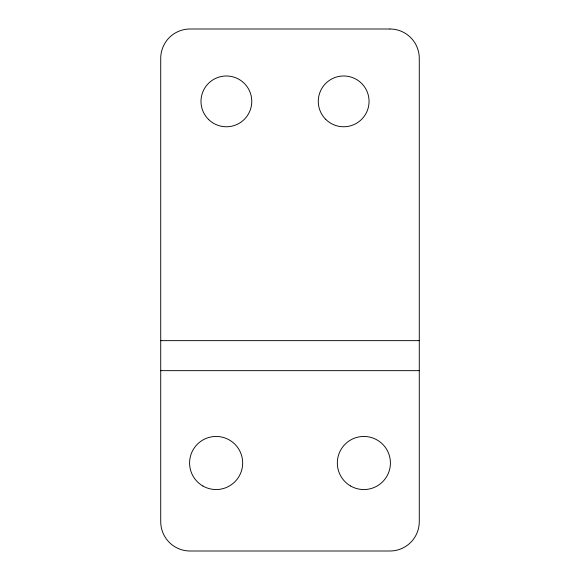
<?xml version="1.0" encoding="UTF-8"?>
<svg xmlns="http://www.w3.org/2000/svg" width="580" height="580" viewBox="0 0 580 580"><rect width="100%" height="100%" fill="white"/><g stroke="black" fill="none" stroke-linecap="round" stroke-linejoin="round"><path stroke-width="0.87" d="M160.725 340.649L419.275 340.649M160.725 370.656L419.275 370.656M389.956 29L190.044 29A29.319 29.319 0 0 0 160.725 58.319L160.725 521.681A29.319 29.319 0 0 0 190.044 551L389.956 551A29.319 29.319 0 0 0 419.275 521.681L419.275 58.319A29.319 29.319 0 0 0 389.956 29M325.714 119.335A25.397 25.397 0 0 0 368.199 107.945A25.397 25.397 0 0 0 337.096 76.85A25.397 25.397 0 0 0 325.714 119.335M208.423 119.335A25.397 25.397 0 0 0 250.908 107.945A25.397 25.397 0 0 0 219.805 76.85A25.397 25.397 0 0 0 208.423 119.335M350.595 485.989A26.549 26.549 0 0 0 390.42 463A26.549 26.549 0 0 0 350.595 440.01A26.549 26.549 0 0 0 350.595 485.989M202.855 485.989A26.549 26.549 0 0 0 242.672 463A26.549 26.549 0 0 0 202.855 440.01A26.549 26.549 0 0 0 202.855 485.989"/></g></svg>
